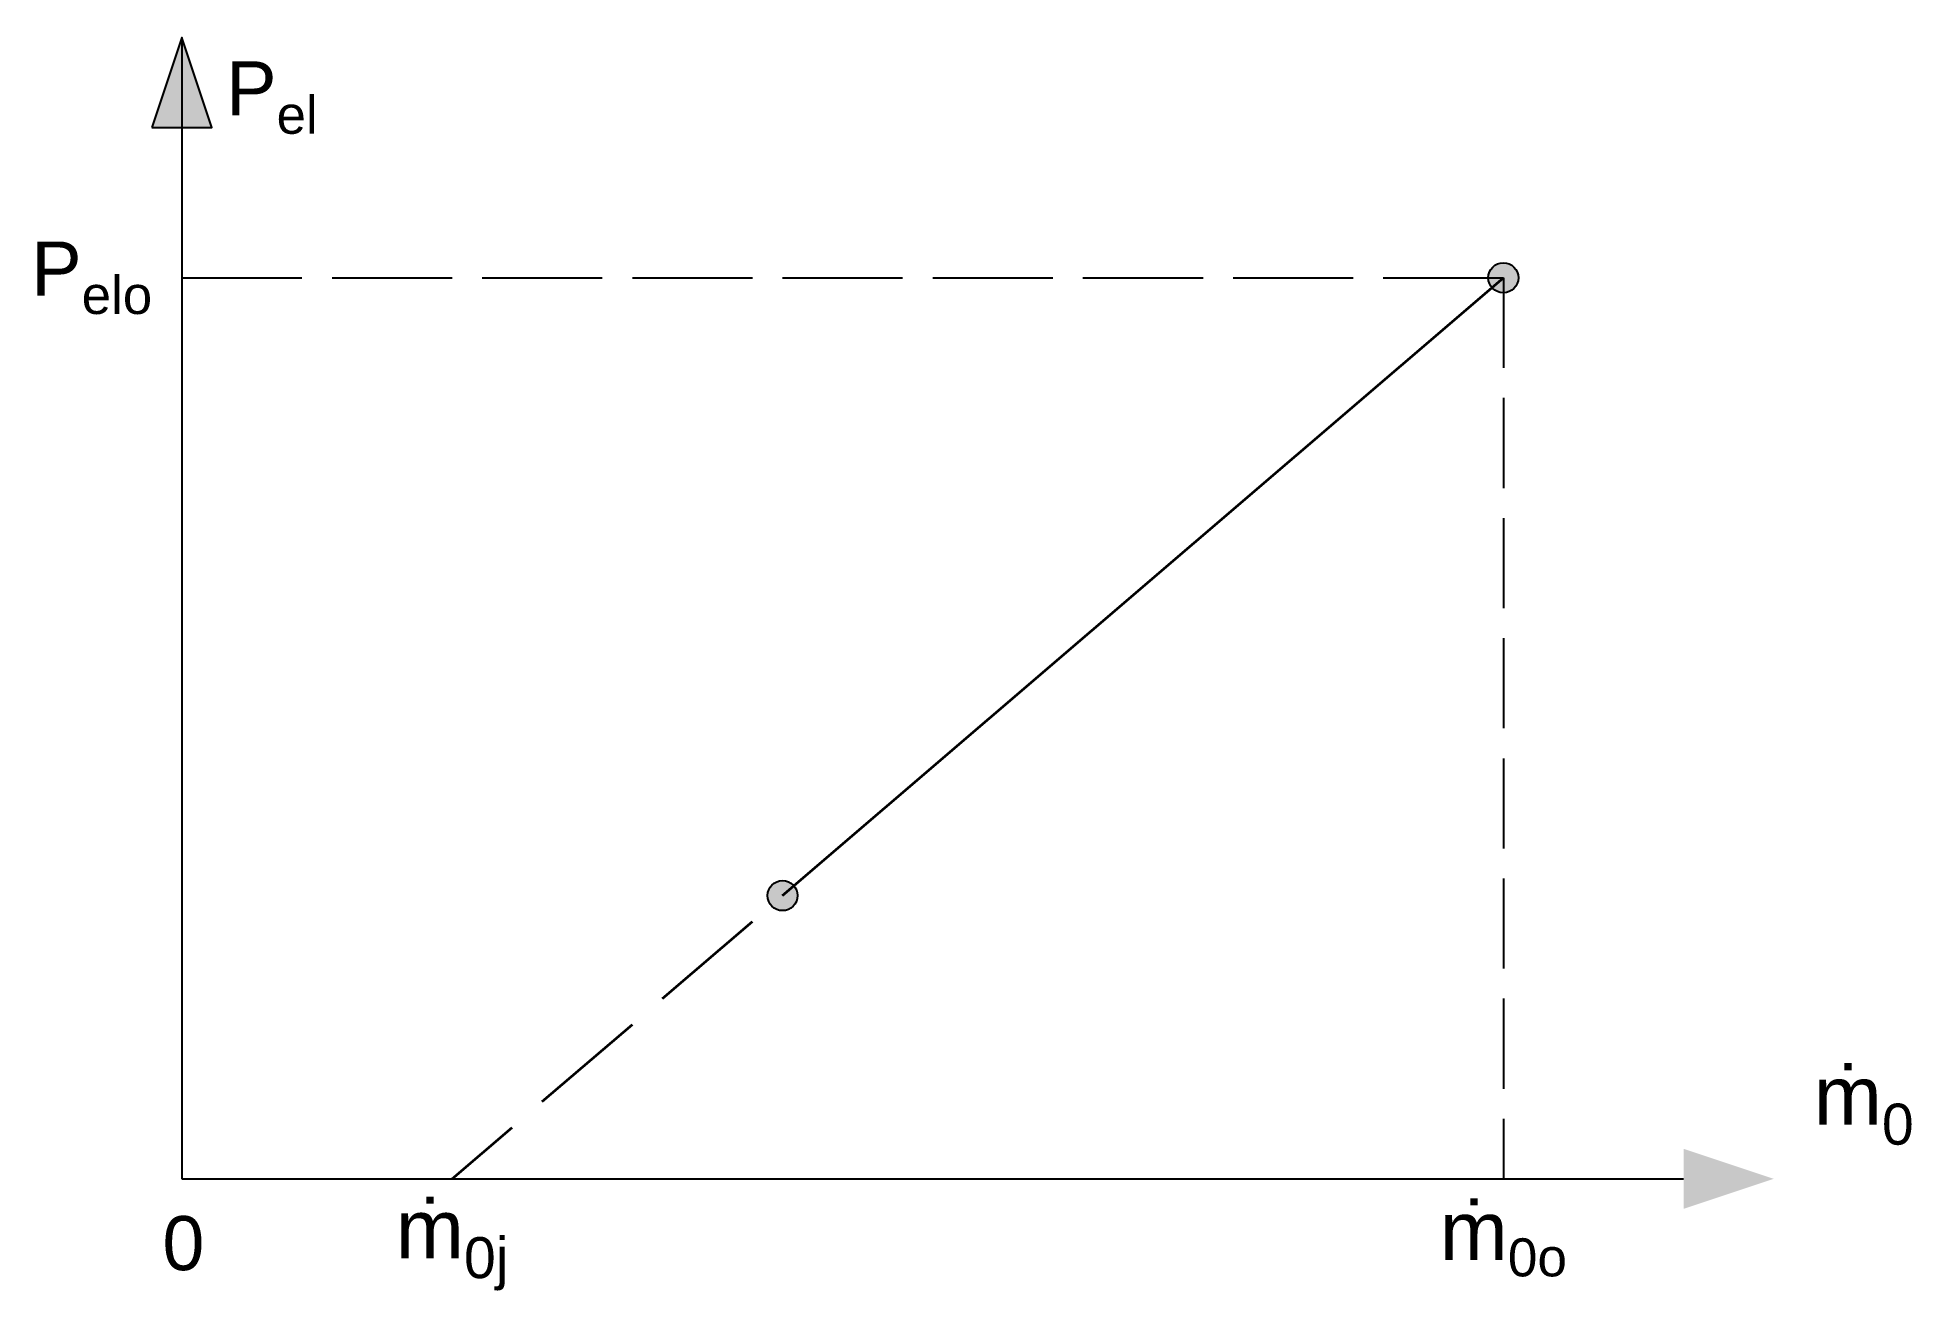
# Model space of a CAD drawing. Header units: millimetres. Extents: x -48 to 576, y -37 to 380.
import ezdxf

# ---------------------------------------------------------------- set-up
doc = ezdxf.new("R2010")
doc.units = ezdxf.units.MM
doc.styles.get("Standard").update_dxf_attribs({"font": 'arial.ttf'})

msp = doc.modelspace()

# ---------------------------------------------------------------- hatches: boundary and pattern name
at = {"lineweight": 25}
h = msp.add_hatch(color=256, dxfattribs=at)
h.dxf.hatch_style = 1
h.paths.add_polyline_path([(0, 380), (0, 350), (10, 350)])
h.paths.add_polyline_path([(0, 380), (-10, 350), (0, 350)])
h = msp.add_hatch(color=256, dxfattribs=at)
h.dxf.hatch_style = 1
h.paths.add_polyline_path([(435, 300), (440, 300), (440, 295, 0.414214), (445, 300, 1)])
h.paths.add_polyline_path([(440, 300), (435, 300, 0.179033), (436.2, 296.75)], flags=17)
h.paths.add_polyline_path([(440, 300), (436.2, 296.75, 0.218944), (440, 295)], flags=17)
h = msp.add_hatch(color=256, dxfattribs=at)
h.dxf.hatch_style = 1
h.paths.add_polyline_path([(205, 94.29, 1), (195, 94.29, 1)])
h = msp.add_hatch(color=256, dxfattribs=at)
h.dxf.hatch_style = 1
h.paths.add_polyline_path([(530, 0), (500, 0), (500, -10)])
h.paths.add_polyline_path([(530, 0), (500, 10), (500, 0)])

# ---------------------------------------------------------------- linework, layer by layer
for p, q in [((0, 380), (0, 0)), ((0, 300), (40, 300)), ((50, 300), (90, 300)), ((100, 300), (140, 300)), ((150, 300), (190, 300)), ((200, 300), (240, 300)), ((250, 300), (290, 300)), ((300, 300), (340, 300)), ((350, 300), (390, 300)), ((400, 300), (440, 300)), ((440, 300), (440, 270)), ((440, 260), (440, 230)), ((440, 220), (440, 190)), ((440, 180), (440, 150)), ((440, 140), (440, 110)), ((440, 100), (440, 70)), ((440, 60), (440, 30)), ((440, 20), (440, 0)), ((0, 0), (500, 0))]:
    msp.add_line(p, q, dxfattribs=at)
at = {"lineweight": 35}
for p, q in [((200, 94.29), (440, 300)), ((160, 60), (190, 85.71)), ((120, 25.71), (150, 51.43)), ((90, 0), (110, 17.14))]:
    msp.add_line(p, q, dxfattribs=at)
at = {"lineweight": 25}
msp.add_lwpolyline([(-10, 350), (10, 350), (0, 380)], close=True, dxfattribs=at)
for centre in [(440, 300), (200, 94.29)]:
    msp.add_circle(centre, 5, dxfattribs=at)

# ---------------------------------------------------------------- texts
at = {"lineweight": 25, "char_height": 18, "attachment_point": 5}
for s, insert in [('\\A1;P{\\H0.7x;\\S^ el;}', (30, 360)), ('\\A1;P{\\H0.7x;\\S^ elo;}', (-30, 300)), ('\\A1;{\\H1.0833x;ṁ\\H0.7x;\\S^ 0;}', (560, 24.45)), ('\\A1;{\\H1.0833x;ṁ\\H0.7x;\\S^ 0j;}', (90, -20)), ('\\A1;0', (0.53, -21.53)), ('\\A1;{\\H1.0833x;ṁ\\H0.65x;\\S^ 0o;}', (440, -20))]:
    msp.add_mtext_dynamic_manual_height_columns(s, width=40, gutter_width=12.5, heights=[0], dxfattribs=dict(at, insert=insert))

doc.saveas('drawing.dxf')
